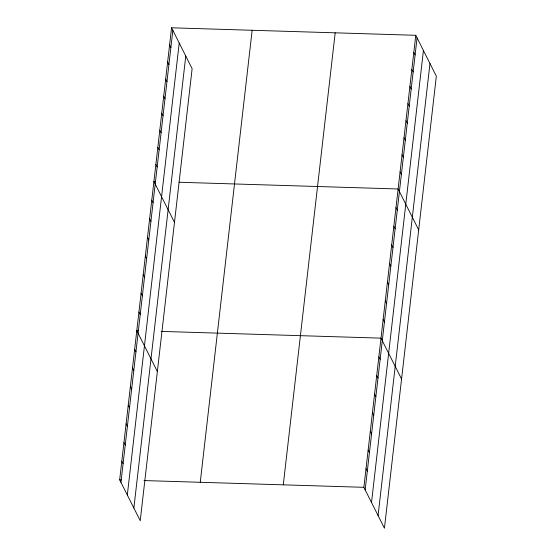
<?xml version="1.0" encoding="UTF-8"?>
<svg xmlns="http://www.w3.org/2000/svg" width="556" height="556" viewBox="0 0 556 556"><rect width="100%" height="100%" fill="white"/><g stroke="black" fill="none" stroke-linecap="round" stroke-linejoin="round"><path stroke-width="0.83" d="M171.561 27.8L192.126 68.687L140.23 520.701L119.665 479.814L171.561 27.8L415.77 35.299L436.335 76.186L384.439 528.2L363.874 487.313L415.77 35.299M120.951 482.379L172.853 30.365M127.317 495.028L179.213 43.014M133.871 508.059L185.767 56.045M200.25 482.288L252.153 30.274M283.282 484.839L335.185 32.825M365.16 489.878L417.063 37.864M371.519 502.52L423.422 50.506M378.073 515.551L429.976 63.537M155.597 181.534L153.915 181.485L174.48 222.372M179.101 182.257L398.124 188.984L418.689 229.871M138.472 330.702L136.79 330.646L157.355 371.54M161.136 331.397L380.999 338.145L401.564 379.032M119.665 479.814L121.34 479.863M144.011 480.565L363.874 487.313M413.81 52.375L415.103 54.94M411.85 69.451L413.143 72.016M409.89 86.527L411.176 89.092M407.93 103.604L409.216 106.168M405.97 120.68L407.256 123.244M404.01 137.756L405.296 140.32M402.044 154.832L403.336 157.397M400.084 171.908L401.376 174.473M395.983 207.624L397.276 210.189M393.843 226.271L395.135 228.836M391.702 244.918L392.995 247.483M389.561 263.565L390.854 266.129M387.421 282.212L388.713 284.776M385.28 300.859L386.573 303.416M383.14 319.498L384.432 322.063M378.858 356.792L380.144 359.357M376.718 375.439L378.004 378.004M374.577 394.086L375.863 396.65M372.437 412.726L373.722 415.29M370.296 431.373L371.582 433.937M169.601 44.876L170.894 47.441M368.155 450.019L369.441 452.584M167.641 61.952L168.934 64.517M366.015 468.666L367.301 471.231M165.681 79.028L166.974 81.593M163.721 96.105L165.007 98.669M161.761 113.181L163.047 115.745M159.801 130.257L161.087 132.821M157.841 147.333L159.127 149.898M155.882 164.409L157.167 166.974M151.774 200.132L153.067 202.697M149.633 218.779L150.926 221.337M147.493 237.419L148.786 239.983M145.352 256.066L146.645 258.63M143.212 274.713L144.504 277.277M141.071 293.359L142.364 295.924M138.93 312.006L140.223 314.571M134.649 349.293L135.942 351.858M132.509 367.94L133.801 370.505M130.368 386.587L131.661 389.151M128.227 405.234L129.513 407.798M126.087 423.88L127.373 426.445M123.946 442.52L125.232 445.085M121.806 461.167L123.091 463.732"/></g></svg>
